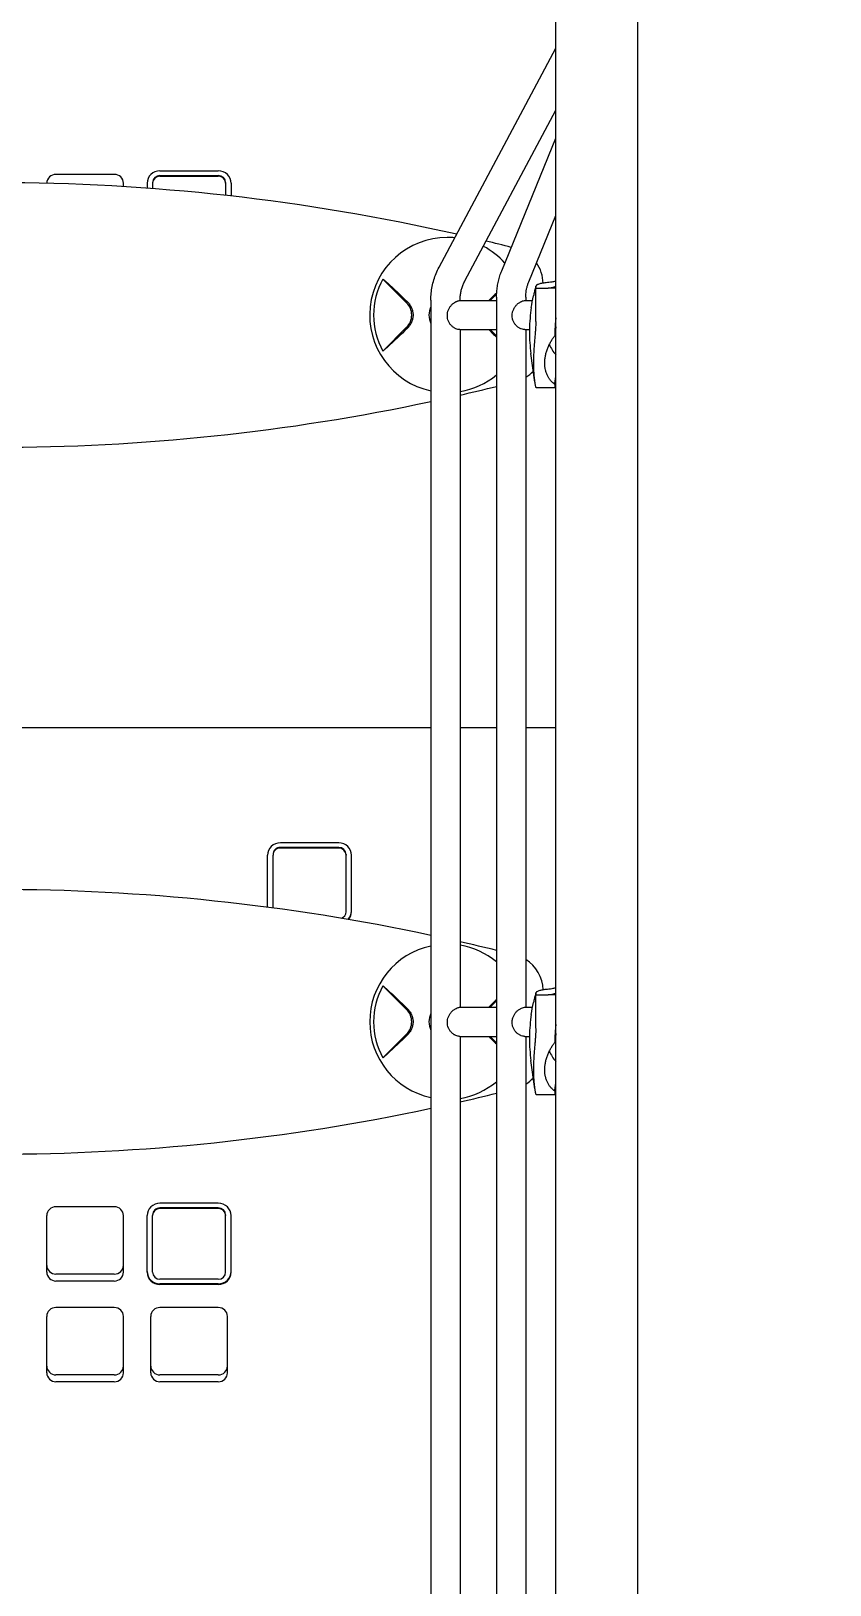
# Model space of a CAD drawing. Extents: x -6675 to 8473, y -8565 to 9458.
# Drawn here: x 1219 to 1657, y -255 to 596 of the extents above; entities that cross this region are included whole.
import ezdxf

# ---------------------------------------------------------------- set-up
doc = ezdxf.new("R2010")
doc.units = 0
doc.header["$LTSCALE"] = 5
doc.header["$PDMODE"] = 33
doc.header["$PDSIZE"] = 20
doc.layers.get('Defpoints').update_dxf_attribs({"linetype": 'CONTINUOUS'})
doc.layers.add('Lg_dim', color=7, linetype='CONTINUOUS')
doc.layers.add('Lg_prod', color=40, linetype='CONTINUOUS')
doc.styles.add('LG1', font='arial.ttf', dxfattribs={"height": 185})
doc.dimstyles.new('LG_DIM', dxfattribs={"dimtxt": 185, "dimasz": 120, "dimexe": 50, "dimexo": 1, "dimgap": 50, "dimtad": 0, "dimtih": 1, "dimtoh": 1, "dimdec": 0, "dimrnd": 10, "dimdsep": 46, "dimtxsty": 'LG1', "dimcen": 2.5, "dimclrt": 4, "dimadec": 4, "dimazin": 0, "dimtfac": 1, "dimtdec": 1, "dimtmove": 0, "dimatfit": 3, "dimfxl": 1, "dimtolj": 1, "dimtzin": 0, "dimarcsym": 0})

# ---------------------------------------------------------------- blocks, each defined once
blk = doc.blocks.new('*D5')
at = {"layer": 'Defpoints', "color": 0, "transparency": 16777216}
for p in [(3900, 7859.68), (-2500, -5459.68), (7695.79, -5459.68)]:
    blk.add_point(p, dxfattribs=at)
at = {"layer": 'Lg_dim', "color": 0, "lineweight": -2, "transparency": 16777216}
for p, q in [((3901, 7859.68), (7745.79, 7859.68)), ((7695.79, 7739.68), (7695.79, 3779.28)), ((7695.79, -5339.68), (7695.79, 3130.67)), ((-2499, -5459.68), (7745.79, -5459.68))]:
    blk.add_line(p, q, dxfattribs=at)
at = {"layer": 'Lg_dim', "color": 0, "transparency": 16777216}
for points in [[(7675.79, 7739.68), (7715.79, 7739.68), (7695.79, 7859.68)], [(7675.79, -5339.68), (7715.79, -5339.68), (7695.79, -5459.68)]]:
    blk.add_solid(points, dxfattribs=at)
at = {"layer": 'Lg_dim', "color": 4, "transparency": 16777216, "insert": (7695.79, 3454.98), "char_height": 185, "attachment_point": 5, "style": 'LG1'}
blk.add_mtext('\\A1;13320 mm\\P [43\'-8 13/16"]', dxfattribs=at)
blk = doc.blocks.new('*D6')
at = {"layer": 'Defpoints', "color": 0, "transparency": 16777216}
for p in [(3300, 5864.75), (-6041.13, -3464.75), (-3100, -3464.75)]:
    blk.add_point(p, dxfattribs=at)
at = {"layer": 'Lg_dim', "color": 0, "lineweight": -2, "transparency": 16777216}
for p, q in [((3299, 5864.75), (-6091.13, 5864.75)), ((-6041.13, 5744.75), (-6041.13, 2569.99)), ((-6041.13, -3344.75), (-6041.13, 1921.38)), ((-3101, -3464.75), (-6091.13, -3464.75))]:
    blk.add_line(p, q, dxfattribs=at)
at = {"layer": 'Lg_dim', "color": 0, "transparency": 16777216}
for points in [[(-6061.13, 5744.75), (-6021.13, 5744.75), (-6041.13, 5864.75)], [(-6061.13, -3344.75), (-6021.13, -3344.75), (-6041.13, -3464.75)]]:
    blk.add_solid(points, dxfattribs=at)
at = {"layer": 'Lg_dim', "color": 4, "transparency": 16777216, "insert": (-6041.13, 2245.68), "char_height": 185, "attachment_point": 5, "style": 'LG1'}
blk.add_mtext('\\A1;9330 mm\\P [30\'-7 9/16"]', dxfattribs=at)
blk = doc.blocks.new('*D7')
at = {"layer": 'Defpoints', "color": 0, "transparency": 16777216}
for p in [(5382.03, 8873.35), (-4227.53, -147.5), (5382.03, -564.99)]:
    blk.add_point(p, dxfattribs=at)
at = {"layer": 'Lg_dim', "color": 0, "lineweight": -2, "transparency": 16777216}
for p, q in [((-4227.53, -146.5), (-4227.53, 8923.35)), ((5382.03, -563.99), (5382.03, 8923.35)), ((-4107.53, 8873.35), (118.72, 8873.35)), ((5262.03, 8873.35), (1506.78, 8873.35))]:
    blk.add_line(p, q, dxfattribs=at)
at = {"layer": 'Lg_dim', "color": 0, "transparency": 16777216}
for points in [[(-4107.53, 8893.35), (-4107.53, 8853.35), (-4227.53, 8873.35)], [(5262.03, 8893.35), (5262.03, 8853.35), (5382.03, 8873.35)]]:
    blk.add_solid(points, dxfattribs=at)
at = {"layer": 'Lg_dim', "color": 4, "transparency": 16777216, "insert": (812.75, 8873.35), "char_height": 185, "attachment_point": 5, "style": 'LG1'}
blk.add_mtext('\\A1;9610 mm\\P [31\'-6 5/8"]', dxfattribs=at)

msp = doc.modelspace()

# ---------------------------------------------------------------- linework, layer by layer
at = {"layer": 'Lg_prod', "linetype": 'Continuous', "lineweight": 0}
for p, q in [((1507, -1473.5), (1507, 783.95)), ((1552, -1473.5), (1552, 783.95)), ((1443, 466.92), (1507, 587.02)), ((1457.12, 459.4), (1507, 552.99)), ((1477.33, 464.98), (1507, 537.72)), ((1290, 519.75), (1322, 519.75)), ((1228, 512.9), (1228, 512.97)), ((1265, 517.82), (1233, 517.82)), ((1270, 511.1), (1270, 512.97)), ((1283, 512.97), (1283, 510.23)), ((1286, 513.35), (1286, 512.97)), ((1286, 512.97), (1286, 510.01)), ((1290, 517.22), (1322, 517.22)), ((1290, 516.85), (1322, 516.85)), ((1326, 513.35), (1326, 512.97)), ((1326, 512.97), (1326, 506.29)), ((1329, 512.97), (1329, 505.95)), ((1492.14, 458.94), (1507, 495.35)), ((1425.22, 447.46), (1412.22, 460.46)), ((1471.06, 448.74), (1474.54, 452.21)), ((1495.93, 455.44), (1502.81, 455.44)), ((1507, 455.44), (1502.81, 455.44)), ((1438.5, 448.95), (1438.5, -1114.25)), ((1454.5, 448.95), (1454.5, 448.74)), ((1454.5, 448.74), (1474.5, 448.74)), ((1474.5, 450.58), (1474.5, -1115.87)), ((1490.41, 448.74), (1494.19, 448.74)), ((1490.5, 450.58), (1490.5, 448.74)), ((1493.53, 444.8), (1493.33, 443.39)), ((1494.19, 448.74), (1494.19, 448.74)), ((1507, 439.23), (1506.67, 435.68)), ((1412.22, 421.03), (1425.22, 434.02)), ((1454.34, 432.74), (1474.5, 432.74)), ((1454.5, 432.74), (1454.5, 61.44)), ((1474.5, 429.31), (1471.06, 432.74)), ((1490.03, 432.74), (1492.51, 432.74)), ((1490.5, 432.74), (1490.5, 61.44)), ((1495.53, 404.03), (1493.33, 419.6)), ((1496.13, 400.99), (1506.6, 400.99)), ((1506.67, 401.13), (1507, 402.28)), ((961.5, 214.75), (1438.5, 214.75)), ((1438.5, 214.47), (961.5, 214.47)), ((1454.5, 214.75), (1474.5, 214.75)), ((1474.5, 214.47), (1454.5, 214.47)), ((1490.5, 214.75), (1507, 214.75)), ((1507, 214.47), (1490.5, 214.47)), ((1349, 116.21), (1349, 144.76)), ((1352, 145.13), (1352, 144.76)), ((1352, 115.81), (1352, 144.76)), ((1388, 151.54), (1356, 151.54)), ((1388, 149.01), (1356, 149.01)), ((1388, 148.63), (1356, 148.63)), ((1392, 145.13), (1392, 144.76)), ((1392, 113.77), (1392, 144.76)), ((1395, 113.77), (1395, 144.76)), ((1425.22, 60.16), (1412.22, 73.16)), ((1495.93, 68.15), (1502.81, 68.15)), ((1507, 68.15), (1502.81, 68.15)), ((1454.5, 61.44), (1474.5, 61.44)), ((1471.06, 61.44), (1474.5, 64.88)), ((1490.41, 61.44), (1494.19, 61.44)), ((1494.19, 61.44), (1494.19, 61.44)), ((1493.53, 57.51), (1493.33, 56.09)), ((1507, 51.93), (1506.67, 48.39)), ((1412.22, 33.73), (1425.22, 46.73)), ((1454.34, 45.44), (1474.5, 45.44)), ((1454.5, 45.44), (1454.5, -325.86)), ((1474.5, 42.01), (1471.06, 45.44)), ((1490.03, 45.44), (1492.51, 45.44)), ((1490.5, 45.44), (1490.5, -325.85)), ((1495.53, 16.73), (1493.33, 32.3)), ((1496.13, 13.69), (1506.6, 13.69)), ((1506.67, 13.83), (1507, 14.98)), ((1265, -47.92), (1233, -47.92)), ((1322, -45.99), (1290, -45.99)), ((1322, -48.52), (1290, -48.52)), ((1322, -48.89), (1290, -48.89)), ((1228, -83.75), (1228, -52.76)), ((1270, -83.75), (1270, -52.76)), ((1283, -83.75), (1283, -52.76)), ((1286, -52.39), (1286, -52.76)), ((1286, -83.75), (1286, -52.76)), ((1326, -52.39), (1326, -52.76)), ((1326, -83.75), (1326, -52.76)), ((1329, -83.75), (1329, -52.76)), ((1265, -84.84), (1233, -84.84)), ((1265, -88.59), (1233, -88.59)), ((1322, -87.62), (1290, -87.62)), ((1322, -90.15), (1290, -90.15)), ((1322, -90.53), (1290, -90.53)), ((1228, -138.94), (1228, -107.95)), ((1265, -103.11), (1233, -103.11)), ((1270, -138.94), (1270, -107.95)), ((1285, -138.94), (1285, -107.95)), ((1322, -103.11), (1290, -103.11)), ((1327, -138.94), (1327, -107.95)), ((1265, -140.03), (1233, -140.03)), ((1265, -143.78), (1233, -143.78)), ((1322, -140.03), (1290, -140.03)), ((1322, -143.78), (1290, -143.78))]:
    msp.add_line(p, q, dxfattribs=at)
for centre, radius, start, end in [((1200, -631.76), 1145, 77.25262, 90), ((1447.5, 440.74), 42.51, 90, 257.77845), ((1447.5, 440.74), 42.51, 84.46338, 90), ((1447.5, 440.74), 42.51, 42.06532, 62.3255), ((1200, -631.76), 1145, 75.71257, 76.42415), ((1480, 457.84), 20, 1.11473, 35.01865), ((1447.5, 440.74), 40.42, 150.80251, 209.19749), ((1418.5, 440.74), 9.5, 0, 45), ((1447.5, 440.74), 10.1, 153.01042, 180), ((1418.5, 440.74), 9.5, 315, 0), ((1447.5, 440.74), 10.1, 180, 206.98958), ((1480, 423.64), 20, 301.66824, 317.21933), ((1480, 423.64), 20, 318.4378, 318.43819), ((1447.5, 440.74), 42.51, 279.47688, 309.42571), ((1200, 1513.24), 1145, 282.84244, 283.87108), ((1200, 1513.24), 1145, 257.97743, 282.02257), ((1200, -1019.06), 1145, 77.97743, 90), ((1447.5, 53.44), 42.51, 102.22155, 257.77845), ((1200, -1019.06), 1145, 76.12892, 77.15756), ((1447.5, 53.44), 42.51, 50.57429, 80.52312), ((1480, 70.54), 20, 1.11473, 58.33176), ((1447.5, 53.44), 40.42, 150.80251, 209.19749), ((1418.5, 53.44), 9.5, 0, 45), ((1418.5, 53.44), 9.5, 315, 0), ((1447.5, 53.44), 10.1, 153.01042, 180), ((1447.5, 53.44), 10.1, 180, 206.98958), ((1447.5, 53.44), 42.51, 279.47688, 309.42571), ((1480, 36.34), 20, 301.66824, 317.21933), ((1480, 36.34), 20, 318.4378, 318.43819), ((1200, 1125.94), 1145, 282.84244, 283.87108), ((1200, 1125.94), 1145, 257.97743, 282.02257)]:
    msp.add_arc(centre, radius, start, end, dxfattribs=at)
for centre, major_axis, start_param, end_param in [((1290, 512.97), (-7, 0), 4.712389, 6.283185), ((1322, 512.97), (-7, 0), 3.141593, 4.712389), ((1233, 512.97), (-5, 0), 4.712389, 6.283185), ((1265, 512.97), (-5, 0), 3.141593, 4.712389), ((1290, 513.35), (-4, 0), 4.712389, 6.283185), ((1290, 512.97), (-4, 0), 4.712389, 6.283185), ((1322, 513.35), (-4, 0), 3.141593, 4.712389), ((1322, 512.97), (-4, 0), 3.141593, 4.712389), ((1583.33, 431.49), (-90.83, 0), 6.147522, 6.283185), ((1583.33, 431.49), (-90.83, 0), 0, 0.135663), ((1521.5, 431.49), (-19.4, 0), 0.372276, 0.726784), ((1356, 144.76), (7, 0), 1.570796, 3.141593), ((1356, 145.13), (4, 0), 1.570796, 3.141593), ((1356, 144.76), (4, 0), 1.570796, 3.141593), ((1388, 144.76), (7, 0), 0, 1.570796), ((1388, 145.13), (4, 0), 0, 1.570796), ((1388, 144.76), (4, 0), 0, 1.570796), ((1388, 113.77), (4, 0), 5.081606, 6.283185), ((1388, 114.15), (7, 0), 5.534868, 6.283185), ((1388, 113.77), (7, 0), 5.598455, 6.283185), ((1583.33, 44.19), (-90.83, 0), 6.147522, 6.283185), ((1583.33, 44.19), (-90.83, 0), 0, 0.135663), ((1521.5, 44.19), (-19.4, 0), 0.372276, 0.726784), ((1233, -52.76), (5, 0), 1.570796, 3.141593), ((1265, -52.76), (5, 0), 0, 1.570796), ((1290, -52.76), (7, 0), 1.570796, 3.141593), ((1290, -52.39), (4, 0), 1.570796, 3.141593), ((1290, -52.76), (4, 0), 1.570796, 3.141593), ((1322, -52.76), (7, 0), 0, 1.570796), ((1322, -52.39), (4, 0), 0, 1.570796), ((1322, -52.76), (4, 0), 0, 1.570796), ((1233, -80), (5, 0), 3.141593, 4.712389), ((1233, -83.75), (5, 0), 3.141593, 4.712389), ((1265, -80), (5, 0), 4.712389, 6.283185), ((1265, -83.75), (5, 0), 4.712389, 6.283185), ((1290, -83.37), (7, 0), 3.141593, 4.712389), ((1290, -83.75), (7, 0), 3.141593, 4.712389), ((1290, -83.75), (4, 0), 3.141593, 4.712389), ((1322, -83.37), (7, 0), 4.712389, 6.283185), ((1322, -83.75), (4, 0), 4.712389, 6.283185), ((1322, -83.75), (7, 0), 4.712389, 6.283185), ((1233, -107.95), (5, 0), 1.570796, 3.141593), ((1265, -107.95), (5, 0), 0, 1.570796), ((1290, -107.95), (5, 0), 1.570796, 3.141593), ((1322, -107.95), (5, 0), 0, 1.570796), ((1233, -135.19), (5, 0), 3.141593, 4.712389), ((1265, -135.19), (5, 0), 4.712389, 6.283185), ((1290, -135.19), (5, 0), 3.141593, 4.712389), ((1322, -135.19), (5, 0), 4.712389, 6.283185), ((1233, -138.94), (5, 0), 3.141593, 4.712389), ((1265, -138.94), (5, 0), 4.712389, 6.283185), ((1290, -138.94), (5, 0), 3.141593, 4.712389), ((1322, -138.94), (5, 0), 4.712389, 6.283185)]:
    msp.add_ellipse(centre, major_axis=major_axis, ratio=0.968246, start_param=start_param, end_param=end_param, dxfattribs=at)
for points, knots in [([(1412.22, 460.46), (1412.55, 460.2), (1412.92, 459.89), (1413.54, 459.35), (1413.76, 459.16), (1414.22, 458.75), (1414.45, 458.54), (1414.69, 458.32)], [0.000000242, 0.000000242, 0.000000242, 0.000000242, 0.002114103, 0.002114103, 0.003171033, 0.003171033, 0.004227963, 0.004227963, 0.004227963, 0.004227963]), ([(1438.5, 448.95), (1438.5, 450.2), (1438.56, 451.44), (1438.81, 453.92), (1438.99, 455.16), (1439.48, 457.6), (1439.78, 458.82), (1440.51, 461.2), (1440.93, 462.38), (1441.88, 464.69), (1442.41, 465.82), (1443, 466.92)], [3.1415927, 3.1415927, 3.1415927, 3.1415927, 3.2368604, 3.2368604, 3.3321282, 3.3321282, 3.427396, 3.427396, 3.5226638, 3.5226638, 3.6179316, 3.6179316, 3.6179316, 3.6179316]), ([(1474.5, 450.58), (1474.5, 451.56), (1474.54, 452.54), (1474.69, 454.51), (1474.81, 455.49), (1475.11, 457.43), (1475.3, 458.4), (1475.75, 460.31), (1476.02, 461.26), (1476.62, 463.14), (1476.96, 464.07), (1477.33, 464.98)], [3.1415927, 3.1415927, 3.1415927, 3.1415927, 3.2168231, 3.2168231, 3.2920536, 3.2920536, 3.367284, 3.367284, 3.4425145, 3.4425145, 3.5177449, 3.5177449, 3.5177449, 3.5177449]), ([(1454.5, 448.95), (1454.5, 449.67), (1454.54, 450.39), (1454.68, 451.83), (1454.78, 452.55), (1455.07, 453.97), (1455.24, 454.67), (1455.66, 456.06), (1455.91, 456.74), (1456.47, 458.09), (1456.78, 458.75), (1457.12, 459.4)], [3.1415927, 3.1415927, 3.1415927, 3.1415927, 3.2368604, 3.2368604, 3.3321282, 3.3321282, 3.427396, 3.427396, 3.5226638, 3.5226638, 3.6179316, 3.6179316, 3.6179316, 3.6179316]), ([(1490.5, 450.58), (1490.5, 451.15), (1490.52, 451.72), (1490.61, 452.85), (1490.68, 453.42), (1490.85, 454.55), (1490.96, 455.11), (1491.23, 456.22), (1491.38, 456.77), (1491.73, 457.86), (1491.93, 458.4), (1492.14, 458.94)], [3.1415927, 3.1415927, 3.1415927, 3.1415927, 3.2168231, 3.2168231, 3.2920536, 3.2920536, 3.367284, 3.367284, 3.4425145, 3.4425145, 3.5177449, 3.5177449, 3.5177449, 3.5177449]), ([(1496.09, 456.68), (1495.99, 456.32), (1495.89, 455.96), (1495.69, 455.25), (1495.59, 454.89), (1495.4, 454.17), (1495.31, 453.81), (1495.13, 453.09), (1495.04, 452.73), (1494.87, 452.01), (1494.79, 451.65), (1494.71, 451.28)], [2.86740473, 2.86740473, 2.86740473, 2.86740473, 2.87998211, 2.87998211, 2.89255949, 2.89255949, 2.90513687, 2.90513687, 2.91771425, 2.91771425, 2.93029163, 2.93029163, 2.93029163, 2.93029163]), ([(1503.1, 458.58), (1502.11, 458.51), (1501.2, 458.41), (1500.14, 458.25), (1499.93, 458.22), (1499.53, 458.15), (1499.34, 458.11), (1498.78, 458), (1498.44, 457.92), (1497.81, 457.74), (1497.53, 457.65), (1497.03, 457.46), (1496.82, 457.36), (1496.56, 457.2), (1496.48, 457.15), (1496.35, 457.04), (1496.29, 456.99), (1496.14, 456.82), (1496.09, 456.71), (1496.07, 456.6)], [0, 0, 0, 0, 0.00305836, 0.00305836, 0.00382296, 0.00382296, 0.00458755, 0.00458755, 0.00611673, 0.00611673, 0.00764591, 0.00764591, 0.00917509, 0.00917509, 0.00993969, 0.00993969, 0.01070428, 0.01070428, 0.01223346, 0.01223346, 0.01223346, 0.01223346]), ([(1506.6, 459.3), (1506.03, 459.09), (1505.45, 458.93), (1504.28, 458.69), (1503.68, 458.62), (1503.1, 458.58)], [0, 0, 0, 0, 0.001801452, 0.001801452, 0.003602904, 0.003602904, 0.003602904, 0.003602904]), ([(1425.68, 447.92), (1426.15, 447.46), (1426.58, 446.95), (1427.14, 446.14), (1427.32, 445.85), (1427.64, 445.26), (1427.79, 444.96), (1428.18, 444.04), (1428.38, 443.4), (1428.58, 442.42), (1428.63, 442.08), (1428.7, 441.41), (1428.72, 441.08), (1428.72, 440.74)], [0.000143327, 0.000143327, 0.000143327, 0.000143327, 0.002148725, 0.002148725, 0.003151424, 0.003151424, 0.004154123, 0.004154123, 0.006159521, 0.006159521, 0.00716222, 0.00716222, 0.008164918, 0.008164918, 0.008164918, 0.008164918]), ([(1447.53, 440.74), (1447.55, 441.15), (1447.59, 441.57), (1447.78, 442.52), (1447.93, 443.04), (1448.34, 444.05), (1448.59, 444.54), (1449.18, 445.45), (1449.51, 445.87), (1450.04, 446.44), (1450.23, 446.63), (1450.63, 446.99), (1450.83, 447.15), (1451.04, 447.3)], [-16.474702, -16.474702, -16.474702, -16.474702, -15.215562, -15.215562, -13.646447, -13.646447, -12.077331, -12.077331, -10.508216, -10.508216, -9.710648, -9.710648, -8.943749, -8.943749, -8.943749, -8.943749]), ([(1451.04, 447.3), (1451.18, 447.41), (1451.32, 447.51), (1451.79, 447.81), (1452.11, 447.99), (1452.57, 448.2), (1452.72, 448.27), (1452.99, 448.37), (1453.1, 448.42), (1453.35, 448.5), (1453.48, 448.54), (1453.85, 448.64), (1454.04, 448.67), (1454.31, 448.72), (1454.4, 448.73), (1454.45, 448.73)], [-17.975036, -17.975036, -17.975036, -17.975036, -17.366493, -17.366493, -15.9524, -15.9524, -15.200084, -15.200084, -14.556009, -14.556009, -13.747124, -13.747124, -12.029465, -12.029465, -10.589665, -10.589665, -10.589665, -10.589665]), ([(1454.45, 448.73), (1454.46, 448.73), (1454.47, 448.73), (1454.49, 448.74), (1454.5, 448.74), (1454.5, 448.74)], [-2.1070549, -2.1070549, -2.1070549, -2.1070549, -1.8294854, -1.8294854, -1.2333441, -1.2333441, -1.2333441, -1.2333441]), ([(1483.06, 440.74), (1483.08, 441.17), (1483.13, 441.62), (1483.33, 442.6), (1483.5, 443.14), (1483.94, 444.18), (1484.21, 444.68), (1484.84, 445.6), (1485.19, 446.03), (1485.77, 446.61), (1485.97, 446.8), (1486.41, 447.16), (1486.63, 447.33), (1487.08, 447.64), (1487.31, 447.77), (1487.74, 448.01), (1487.95, 448.11), (1488.58, 448.39), (1488.98, 448.51), (1489.64, 448.67), (1489.91, 448.71), (1490.24, 448.74), (1490.35, 448.74), (1490.41, 448.74)], [-17.049811, -17.049811, -17.049811, -17.049811, -15.725121, -15.725121, -14.090203, -14.090203, -12.455286, -12.455286, -10.820368, -10.820368, -9.996683, -9.996683, -9.172997, -9.172997, -8.349312, -8.349312, -7.525626, -7.525626, -5.64422, -5.64422, -3.762813, -3.762813, -2.424118, -2.424118, -2.424118, -2.424118]), ([(1428.72, 440.74), (1428.72, 440.41), (1428.7, 440.07), (1428.63, 439.41), (1428.58, 439.07), (1428.38, 438.08), (1428.18, 437.44), (1427.66, 436.22), (1427.33, 435.62), (1426.58, 434.53), (1426.15, 434.03), (1425.68, 433.57)], [0.008164918, 0.008164918, 0.008164918, 0.008164918, 0.009167239, 0.009167239, 0.01016956, 0.01016956, 0.012174201, 0.012174201, 0.014178842, 0.014178842, 0.016183483, 0.016183483, 0.016183483, 0.016183483]), ([(1454.34, 432.74), (1454.28, 432.74), (1454.19, 432.74), (1453.88, 432.77), (1453.6, 432.8), (1452.93, 432.96), (1452.55, 433.08), (1451.97, 433.33), (1451.79, 433.42), (1451.4, 433.62), (1451.2, 433.74), (1450.8, 434.01), (1450.6, 434.16), (1450.22, 434.47), (1450.03, 434.64), (1449.53, 435.14), (1449.2, 435.53), (1448.62, 436.38), (1448.36, 436.85), (1447.94, 437.83), (1447.79, 438.35), (1447.58, 439.4), (1447.53, 439.93), (1447.53, 440.54), (1447.53, 440.64), (1447.53, 440.74)], [36.887042, 36.887042, 36.887042, 36.887042, 37.887176, 37.887176, 39.796305, 39.796305, 41.705434, 41.705434, 42.525227, 42.525227, 43.34502, 43.34502, 44.164813, 44.164813, 44.984606, 44.984606, 46.574323, 46.574323, 48.16404, 48.16404, 49.753757, 49.753757, 51.343474, 51.343474, 51.653449, 51.653449, 51.653449, 51.653449]), ([(1490.03, 432.74), (1489.82, 432.74), (1489.53, 432.76), (1488.85, 432.87), (1488.44, 432.98), (1487.83, 433.21), (1487.63, 433.29), (1487.22, 433.49), (1487, 433.6), (1486.58, 433.86), (1486.37, 434.01), (1485.96, 434.32), (1485.76, 434.49), (1485.21, 434.99), (1484.86, 435.38), (1484.23, 436.25), (1483.96, 436.73), (1483.51, 437.75), (1483.33, 438.28), (1483.11, 439.36), (1483.05, 439.91), (1483.05, 440.54), (1483.05, 440.64), (1483.06, 440.74)], [39.045911, 39.045911, 39.045911, 39.045911, 40.928699, 40.928699, 42.875831, 42.875831, 43.714432, 43.714432, 44.553033, 44.553033, 45.391634, 45.391634, 46.230235, 46.230235, 47.873804, 47.873804, 49.517373, 49.517373, 51.160942, 51.160942, 52.804511, 52.804511, 53.114738, 53.114738, 53.114738, 53.114738]), ([(1494.87, 414.49), (1494.87, 415.54), (1494.89, 416.6), (1494.94, 418.22), (1494.96, 418.76), (1495.01, 419.85), (1495.03, 420.39), (1495.12, 421.99), (1495.19, 423.04), (1495.31, 424.6), (1495.35, 425.12), (1495.43, 426.12), (1495.47, 426.61), (1495.6, 428.05), (1495.68, 428.96), (1495.84, 430.7), (1495.91, 431.5), (1496, 432.59), (1496.03, 432.94), (1496.07, 433.59), (1496.09, 433.9), (1496.13, 434.78), (1496.14, 435.28), (1496.14, 435.68)], [0.02582839, 0.02582839, 0.02582839, 0.02582839, 0.0290553, 0.0290553, 0.03066876, 0.03066876, 0.03228222, 0.03228222, 0.03550913, 0.03550913, 0.03712259, 0.03712259, 0.03873604, 0.03873604, 0.04196296, 0.04196296, 0.04518987, 0.04518987, 0.04680333, 0.04680333, 0.04841679, 0.04841679, 0.0516437, 0.0516437, 0.0516437, 0.0516437]), ([(1500.91, 414.49), (1500.91, 414.83), (1500.92, 415.18), (1500.96, 415.87), (1500.98, 416.21), (1501.09, 417.25), (1501.2, 417.93), (1501.41, 418.97), (1501.49, 419.31), (1501.66, 419.99), (1501.75, 420.33), (1502.06, 421.34), (1502.28, 421.99), (1502.79, 423.27), (1503.06, 423.91), (1503.65, 425.12), (1503.96, 425.7), (1504.6, 426.83), (1504.94, 427.38), (1505.63, 428.43), (1505.99, 428.94), (1506.35, 429.43)], [0.0173685, 0.0173685, 0.0173685, 0.0173685, 0.01841269, 0.01841269, 0.01945689, 0.01945689, 0.02154529, 0.02154529, 0.02258948, 0.02258948, 0.02363368, 0.02363368, 0.02572208, 0.02572208, 0.02781047, 0.02781047, 0.02989887, 0.02989887, 0.03198726, 0.03198726, 0.03407566, 0.03407566, 0.03407566, 0.03407566]), ([(1414.69, 423.17), (1414.21, 422.72), (1413.76, 422.32), (1413.14, 421.78), (1412.94, 421.61), (1412.56, 421.3), (1412.38, 421.15), (1412.22, 421.03)], [0.000000486, 0.000000486, 0.000000486, 0.000000486, 0.002114988, 0.002114988, 0.003172238, 0.003172238, 0.004229489, 0.004229489, 0.004229489, 0.004229489]), ([(1496.13, 400.99), (1496.12, 400.99), (1496.11, 401), (1496.09, 401.05), (1496.07, 401.11), (1496.03, 401.27), (1496, 401.37), (1495.91, 401.76), (1495.84, 402.11), (1495.73, 402.76), (1495.69, 403), (1495.6, 403.53), (1495.56, 403.82), (1495.43, 404.73), (1495.35, 405.41), (1495.23, 406.54), (1495.19, 406.94), (1495.12, 407.77), (1495.09, 408.2), (1495, 409.52), (1494.96, 410.45), (1494.91, 411.92), (1494.9, 412.42), (1494.88, 413.45), (1494.87, 413.97), (1494.87, 414.49)], [0.00217818, 0.00217818, 0.00217818, 0.00217818, 0.00322872, 0.00322872, 0.00484298, 0.00484298, 0.00645725, 0.00645725, 0.00968577, 0.00968577, 0.01130003, 0.01130003, 0.01291429, 0.01291429, 0.01614282, 0.01614282, 0.01775708, 0.01775708, 0.01937134, 0.01937134, 0.02259987, 0.02259987, 0.02421413, 0.02421413, 0.02582839, 0.02582839, 0.02582839, 0.02582839]), ([(1506.35, 402.76), (1505.62, 403.28), (1504.93, 403.9), (1503.96, 405.03), (1503.64, 405.43), (1503.05, 406.32), (1502.78, 406.78), (1502.28, 407.78), (1502.05, 408.3), (1501.65, 409.41), (1501.48, 410.01), (1501.06, 411.83), (1500.91, 413.12), (1500.91, 414.49)], [0.0006161, 0.0006161, 0.0006161, 0.0006161, 0.0048042, 0.0048042, 0.00689825, 0.00689825, 0.0089923, 0.0089923, 0.01108635, 0.01108635, 0.0131804, 0.0131804, 0.0173685, 0.0173685, 0.0173685, 0.0173685]), ([(1412.22, 73.16), (1412.55, 72.9), (1412.92, 72.59), (1413.54, 72.05), (1413.76, 71.86), (1414.22, 71.45), (1414.45, 71.24), (1414.69, 71.02)], [0.000000242, 0.000000242, 0.000000242, 0.000000242, 0.002114103, 0.002114103, 0.003171033, 0.003171033, 0.004227963, 0.004227963, 0.004227963, 0.004227963]), ([(1496.09, 69.38), (1495.99, 69.02), (1495.89, 68.66), (1495.69, 67.95), (1495.59, 67.59), (1495.4, 66.87), (1495.31, 66.51), (1495.13, 65.79), (1495.04, 65.43), (1494.87, 64.71), (1494.79, 64.35), (1494.71, 63.98)], [2.86740473, 2.86740473, 2.86740473, 2.86740473, 2.87998211, 2.87998211, 2.89255949, 2.89255949, 2.90513687, 2.90513687, 2.91771425, 2.91771425, 2.93029163, 2.93029163, 2.93029163, 2.93029163]), ([(1503.1, 71.28), (1502.11, 71.21), (1501.2, 71.11), (1500.14, 70.96), (1499.93, 70.92), (1499.53, 70.85), (1499.34, 70.82), (1498.78, 70.7), (1498.44, 70.62), (1497.81, 70.45), (1497.53, 70.35), (1497.03, 70.16), (1496.82, 70.06), (1496.56, 69.9), (1496.48, 69.85), (1496.35, 69.74), (1496.29, 69.69), (1496.14, 69.52), (1496.09, 69.41), (1496.07, 69.3)], [0, 0, 0, 0, 0.00305836, 0.00305836, 0.00382296, 0.00382296, 0.00458755, 0.00458755, 0.00611673, 0.00611673, 0.00764591, 0.00764591, 0.00917509, 0.00917509, 0.00993969, 0.00993969, 0.01070428, 0.01070428, 0.01223346, 0.01223346, 0.01223346, 0.01223346]), ([(1506.6, 72), (1506.03, 71.79), (1505.45, 71.63), (1504.28, 71.4), (1503.68, 71.32), (1503.1, 71.28)], [0, 0, 0, 0, 0.001801452, 0.001801452, 0.003602904, 0.003602904, 0.003602904, 0.003602904]), ([(1425.68, 60.62), (1426.15, 60.16), (1426.58, 59.66), (1427.14, 58.84), (1427.32, 58.55), (1427.64, 57.97), (1427.79, 57.66), (1428.18, 56.74), (1428.38, 56.11), (1428.58, 55.12), (1428.63, 54.78), (1428.7, 54.11), (1428.72, 53.78), (1428.72, 53.44)], [0.000143327, 0.000143327, 0.000143327, 0.000143327, 0.002148725, 0.002148725, 0.003151424, 0.003151424, 0.004154123, 0.004154123, 0.006159521, 0.006159521, 0.00716222, 0.00716222, 0.008164918, 0.008164918, 0.008164918, 0.008164918]), ([(1447.53, 53.44), (1447.55, 53.86), (1447.59, 54.28), (1447.78, 55.22), (1447.93, 55.74), (1448.34, 56.75), (1448.59, 57.24), (1449.18, 58.15), (1449.51, 58.57), (1450.04, 59.14), (1450.23, 59.33), (1450.64, 59.7), (1450.85, 59.87), (1451.27, 60.18), (1451.49, 60.32), (1451.89, 60.57), (1452.09, 60.67), (1452.69, 60.97), (1453.06, 61.11), (1453.69, 61.3), (1453.94, 61.36), (1454.32, 61.42), (1454.43, 61.43), (1454.49, 61.44), (1454.5, 61.44), (1454.5, 61.44)], [-16.474702, -16.474702, -16.474702, -16.474702, -15.215562, -15.215562, -13.646447, -13.646447, -12.077331, -12.077331, -10.508216, -10.508216, -9.710648, -9.710648, -8.913079, -8.913079, -8.11551, -8.11551, -7.317942, -7.317942, -5.488456, -5.488456, -3.658971, -3.658971, -1.829485, -1.829485, -1.233344, -1.233344, -1.233344, -1.233344]), ([(1483.06, 53.44), (1483.08, 53.88), (1483.13, 54.32), (1483.33, 55.3), (1483.5, 55.84), (1483.94, 56.88), (1484.21, 57.38), (1484.84, 58.31), (1485.19, 58.74), (1485.77, 59.31), (1485.97, 59.5), (1486.41, 59.86), (1486.63, 60.03), (1487.08, 60.34), (1487.31, 60.48), (1487.74, 60.71), (1487.95, 60.81), (1488.58, 61.09), (1488.98, 61.21), (1489.64, 61.37), (1489.91, 61.41), (1490.24, 61.44), (1490.35, 61.44), (1490.41, 61.44)], [-17.049811, -17.049811, -17.049811, -17.049811, -15.725121, -15.725121, -14.090203, -14.090203, -12.455286, -12.455286, -10.820368, -10.820368, -9.996683, -9.996683, -9.172997, -9.172997, -8.349312, -8.349312, -7.525626, -7.525626, -5.64422, -5.64422, -3.762813, -3.762813, -2.424118, -2.424118, -2.424118, -2.424118]), ([(1428.72, 53.44), (1428.72, 53.11), (1428.7, 52.78), (1428.63, 52.11), (1428.58, 51.77), (1428.38, 50.78), (1428.18, 50.14), (1427.66, 48.92), (1427.33, 48.32), (1426.58, 47.23), (1426.15, 46.73), (1425.68, 46.27)], [0.008164918, 0.008164918, 0.008164918, 0.008164918, 0.009167239, 0.009167239, 0.01016956, 0.01016956, 0.012174201, 0.012174201, 0.014178842, 0.014178842, 0.016183483, 0.016183483, 0.016183483, 0.016183483]), ([(1454.34, 45.44), (1454.28, 45.44), (1454.19, 45.45), (1453.88, 45.47), (1453.6, 45.5), (1452.93, 45.66), (1452.55, 45.78), (1451.97, 46.03), (1451.79, 46.12), (1451.4, 46.33), (1451.2, 46.45), (1450.8, 46.71), (1450.6, 46.86), (1450.22, 47.18), (1450.03, 47.34), (1449.53, 47.85), (1449.2, 48.23), (1448.62, 49.08), (1448.36, 49.55), (1447.94, 50.53), (1447.79, 51.05), (1447.58, 52.1), (1447.53, 52.63), (1447.53, 53.24), (1447.53, 53.34), (1447.53, 53.44)], [36.887042, 36.887042, 36.887042, 36.887042, 37.887176, 37.887176, 39.796305, 39.796305, 41.705434, 41.705434, 42.525227, 42.525227, 43.34502, 43.34502, 44.164813, 44.164813, 44.984606, 44.984606, 46.574323, 46.574323, 48.16404, 48.16404, 49.753757, 49.753757, 51.343474, 51.343474, 51.653449, 51.653449, 51.653449, 51.653449]), ([(1490.03, 45.44), (1489.82, 45.44), (1489.53, 45.46), (1488.85, 45.58), (1488.44, 45.68), (1487.83, 45.91), (1487.63, 45.99), (1487.22, 46.19), (1487, 46.3), (1486.58, 46.56), (1486.37, 46.71), (1485.96, 47.02), (1485.76, 47.19), (1485.21, 47.69), (1484.86, 48.08), (1484.23, 48.95), (1483.96, 49.43), (1483.51, 50.45), (1483.33, 50.98), (1483.11, 52.06), (1483.05, 52.61), (1483.05, 53.24), (1483.05, 53.34), (1483.06, 53.44)], [39.045911, 39.045911, 39.045911, 39.045911, 40.928699, 40.928699, 42.875831, 42.875831, 43.714432, 43.714432, 44.553033, 44.553033, 45.391634, 45.391634, 46.230235, 46.230235, 47.873804, 47.873804, 49.517373, 49.517373, 51.160942, 51.160942, 52.804511, 52.804511, 53.114738, 53.114738, 53.114738, 53.114738]), ([(1494.87, 27.19), (1494.87, 28.24), (1494.89, 29.3), (1494.94, 30.92), (1494.96, 31.46), (1495.01, 32.55), (1495.03, 33.09), (1495.12, 34.69), (1495.19, 35.74), (1495.31, 37.3), (1495.35, 37.82), (1495.43, 38.82), (1495.47, 39.31), (1495.6, 40.75), (1495.68, 41.66), (1495.84, 43.4), (1495.91, 44.2), (1496, 45.29), (1496.03, 45.64), (1496.07, 46.29), (1496.09, 46.61), (1496.13, 47.48), (1496.14, 47.98), (1496.14, 48.39)], [0.02582839, 0.02582839, 0.02582839, 0.02582839, 0.0290553, 0.0290553, 0.03066876, 0.03066876, 0.03228222, 0.03228222, 0.03550913, 0.03550913, 0.03712259, 0.03712259, 0.03873604, 0.03873604, 0.04196296, 0.04196296, 0.04518987, 0.04518987, 0.04680333, 0.04680333, 0.04841679, 0.04841679, 0.0516437, 0.0516437, 0.0516437, 0.0516437]), ([(1414.69, 35.87), (1414.21, 35.43), (1413.76, 35.02), (1413.14, 34.48), (1412.94, 34.31), (1412.56, 34), (1412.38, 33.86), (1412.22, 33.73)], [0.000000486, 0.000000486, 0.000000486, 0.000000486, 0.002114988, 0.002114988, 0.003172238, 0.003172238, 0.004229489, 0.004229489, 0.004229489, 0.004229489]), ([(1500.91, 27.19), (1500.91, 27.53), (1500.92, 27.88), (1500.96, 28.57), (1500.98, 28.91), (1501.09, 29.95), (1501.2, 30.63), (1501.41, 31.67), (1501.49, 32.01), (1501.66, 32.7), (1501.75, 33.03), (1502.06, 34.04), (1502.28, 34.69), (1502.79, 35.98), (1503.06, 36.61), (1503.65, 37.82), (1503.96, 38.41), (1504.6, 39.54), (1504.94, 40.08), (1505.63, 41.13), (1505.99, 41.65), (1506.35, 42.14)], [0.0173685, 0.0173685, 0.0173685, 0.0173685, 0.01841269, 0.01841269, 0.01945689, 0.01945689, 0.02154529, 0.02154529, 0.02258948, 0.02258948, 0.02363368, 0.02363368, 0.02572208, 0.02572208, 0.02781047, 0.02781047, 0.02989887, 0.02989887, 0.03198726, 0.03198726, 0.03407566, 0.03407566, 0.03407566, 0.03407566]), ([(1496.13, 13.69), (1496.12, 13.69), (1496.11, 13.7), (1496.09, 13.76), (1496.07, 13.81), (1496.03, 13.97), (1496, 14.08), (1495.91, 14.46), (1495.84, 14.81), (1495.73, 15.46), (1495.69, 15.7), (1495.6, 16.23), (1495.56, 16.52), (1495.43, 17.43), (1495.35, 18.11), (1495.23, 19.24), (1495.19, 19.64), (1495.12, 20.47), (1495.09, 20.9), (1495, 22.22), (1494.96, 23.15), (1494.91, 24.62), (1494.9, 25.13), (1494.88, 26.15), (1494.87, 26.67), (1494.87, 27.19)], [0.00217818, 0.00217818, 0.00217818, 0.00217818, 0.00322872, 0.00322872, 0.00484298, 0.00484298, 0.00645725, 0.00645725, 0.00968577, 0.00968577, 0.01130003, 0.01130003, 0.01291429, 0.01291429, 0.01614282, 0.01614282, 0.01775708, 0.01775708, 0.01937134, 0.01937134, 0.02259987, 0.02259987, 0.02421413, 0.02421413, 0.02582839, 0.02582839, 0.02582839, 0.02582839]), ([(1506.35, 15.46), (1505.62, 15.98), (1504.93, 16.61), (1503.96, 17.73), (1503.64, 18.14), (1503.05, 19.02), (1502.78, 19.49), (1502.28, 20.48), (1502.05, 21), (1501.65, 22.11), (1501.48, 22.71), (1501.06, 24.53), (1500.91, 25.82), (1500.91, 27.19)], [0.0006161, 0.0006161, 0.0006161, 0.0006161, 0.0048042, 0.0048042, 0.00689825, 0.00689825, 0.0089923, 0.0089923, 0.01108635, 0.01108635, 0.0131804, 0.0131804, 0.0173685, 0.0173685, 0.0173685, 0.0173685])]:
    msp.add_open_spline(points, degree=3, knots=knots, dxfattribs=at)
for points in [[(1414.69, 458.32), (1418.26, 455.01), (1421.92, 451.54), (1425.68, 447.92)], [(1474.57, 452.94), (1473.12, 451.57), (1471.66, 450.17), (1470.18, 448.74)], [(1493.54, 444.81), (1493.84, 446.95), (1494.23, 449.11), (1494.71, 451.28)], [(1495.93, 455.44), (1495.98, 455.83), (1496.03, 456.22), (1496.07, 456.6)], [(1493.54, 444.81), (1493.54, 444.81), (1493.53, 444.81), (1493.53, 444.8)], [(1425.68, 433.57), (1421.92, 429.94), (1418.26, 426.47), (1414.69, 423.17)], [(1470.18, 432.74), (1471.63, 431.34), (1473.07, 429.96), (1474.5, 428.61)], [(1414.69, 71.02), (1418.26, 67.72), (1421.92, 64.25), (1425.68, 60.62)], [(1495.93, 68.15), (1495.98, 68.53), (1496.03, 68.92), (1496.07, 69.3)], [(1474.5, 65.57), (1473.07, 64.22), (1471.63, 62.84), (1470.18, 61.44)], [(1493.54, 57.51), (1493.84, 59.65), (1494.23, 61.81), (1494.71, 63.98)], [(1493.54, 57.51), (1493.54, 57.51), (1493.53, 57.51), (1493.53, 57.51)], [(1425.68, 46.27), (1421.92, 42.64), (1418.26, 39.17), (1414.69, 35.87)], [(1470.18, 45.44), (1471.63, 44.04), (1473.07, 42.67), (1474.5, 41.31)]]:
    msp.add_open_spline(points, degree=3, dxfattribs=at)
for points, weights in [([(1496.14, 435.68), (1495.98, 442.26), (1495.92, 448.85), (1495.93, 455.44)], [1, 0.99951768639, 0.99951768639, 1]), ([(1507, 456.34), (1505.67, 455.74), (1504.25, 455.44), (1502.81, 455.44)], [0.936307406517, 0.942185819623, 0.963416684117, 1]), ([(1506.6, 459.3), (1506.74, 459.35), (1506.87, 459.4), (1507, 459.45)], [1, 0.997570774631, 0.995297331129, 0.993179669495]), ([(1506.67, 435.68), (1506.55, 434.39), (1506.44, 432.25), (1506.35, 429.43)], [1, 0.973269229067, 0.973269229067, 1]), ([(1507, 434.3), (1506.78, 432.67), (1506.56, 431.05), (1506.35, 429.43)], [0.999072853129, 0.999244719996, 0.999553768953, 1]), ([(1506.35, 402.76), (1506.56, 404.22), (1506.78, 405.7), (1507, 407.2)], [1, 0.999553768953, 0.999244719996, 0.999072853129]), ([(1506.35, 402.76), (1506.44, 401.26), (1506.55, 400.71), (1506.67, 401.13)], [1, 0.973269229067, 0.973269229067, 1]), ([(1496.14, 48.39), (1495.98, 54.96), (1495.92, 61.55), (1495.93, 68.15)], [1, 0.99951768639, 0.99951768639, 1]), ([(1507, 69.04), (1505.67, 68.44), (1504.25, 68.15), (1502.81, 68.15)], [0.936307406517, 0.942185819623, 0.963416684117, 1]), ([(1506.6, 72), (1506.74, 72.05), (1506.87, 72.1), (1507, 72.15)], [1, 0.997570774631, 0.995297331129, 0.993179669495]), ([(1506.67, 48.39), (1506.55, 47.09), (1506.44, 44.95), (1506.35, 42.14)], [1, 0.973269229067, 0.973269229067, 1]), ([(1507, 47.01), (1506.78, 45.37), (1506.56, 43.75), (1506.35, 42.14)], [0.999072853129, 0.999244719996, 0.999553768953, 1]), ([(1506.35, 15.46), (1506.56, 16.92), (1506.78, 18.41), (1507, 19.9)], [1, 0.999553768953, 0.999244719996, 0.999072853129]), ([(1506.35, 15.46), (1506.44, 13.97), (1506.55, 13.41), (1506.67, 13.83)], [1, 0.973269229067, 0.973269229067, 1])]:
    msp.add_rational_spline(points, weights, degree=3, dxfattribs=at)

# ---------------------------------------------------------------- dimensions: what is measured, and where the dimension line sits
at = {"layer": 'Lg_dim'}
dim = msp.add_linear_dim(base=(5382.03, 8873.35), p1=(-4227.53, -147.5), p2=(5382.03, -564.99), dimstyle='LG_DIM', override={"dimpost": ' mm\\X'}, dxfattribs=at)
dim.commit()
dim.dimension.update_dxf_attribs({"geometry": '*D7', "text_midpoint": (812.75, 8873.35), "dimtype": 160})
for base, p1, p2, picture, middle in [((7695.79, -5459.68), (3900, 7859.68), (-2500, -5459.68), '*D5', (7695.79, 3454.98)), ((-6041.1293, -3464.7467), (3300, 5864.7467), (-3100, -3464.7467), '*D6', (-6041.1293, 2245.6832))]:
    dim = msp.add_linear_dim(base=base, p1=p1, p2=p2, angle=90, dimstyle='LG_DIM', override={"dimpost": ' mm\\X'}, dxfattribs=at)
    dim.commit()
    dim.dimension.update_dxf_attribs({"geometry": picture, "text_midpoint": middle, "dimtype": 160})

doc.saveas('drawing.dxf')
